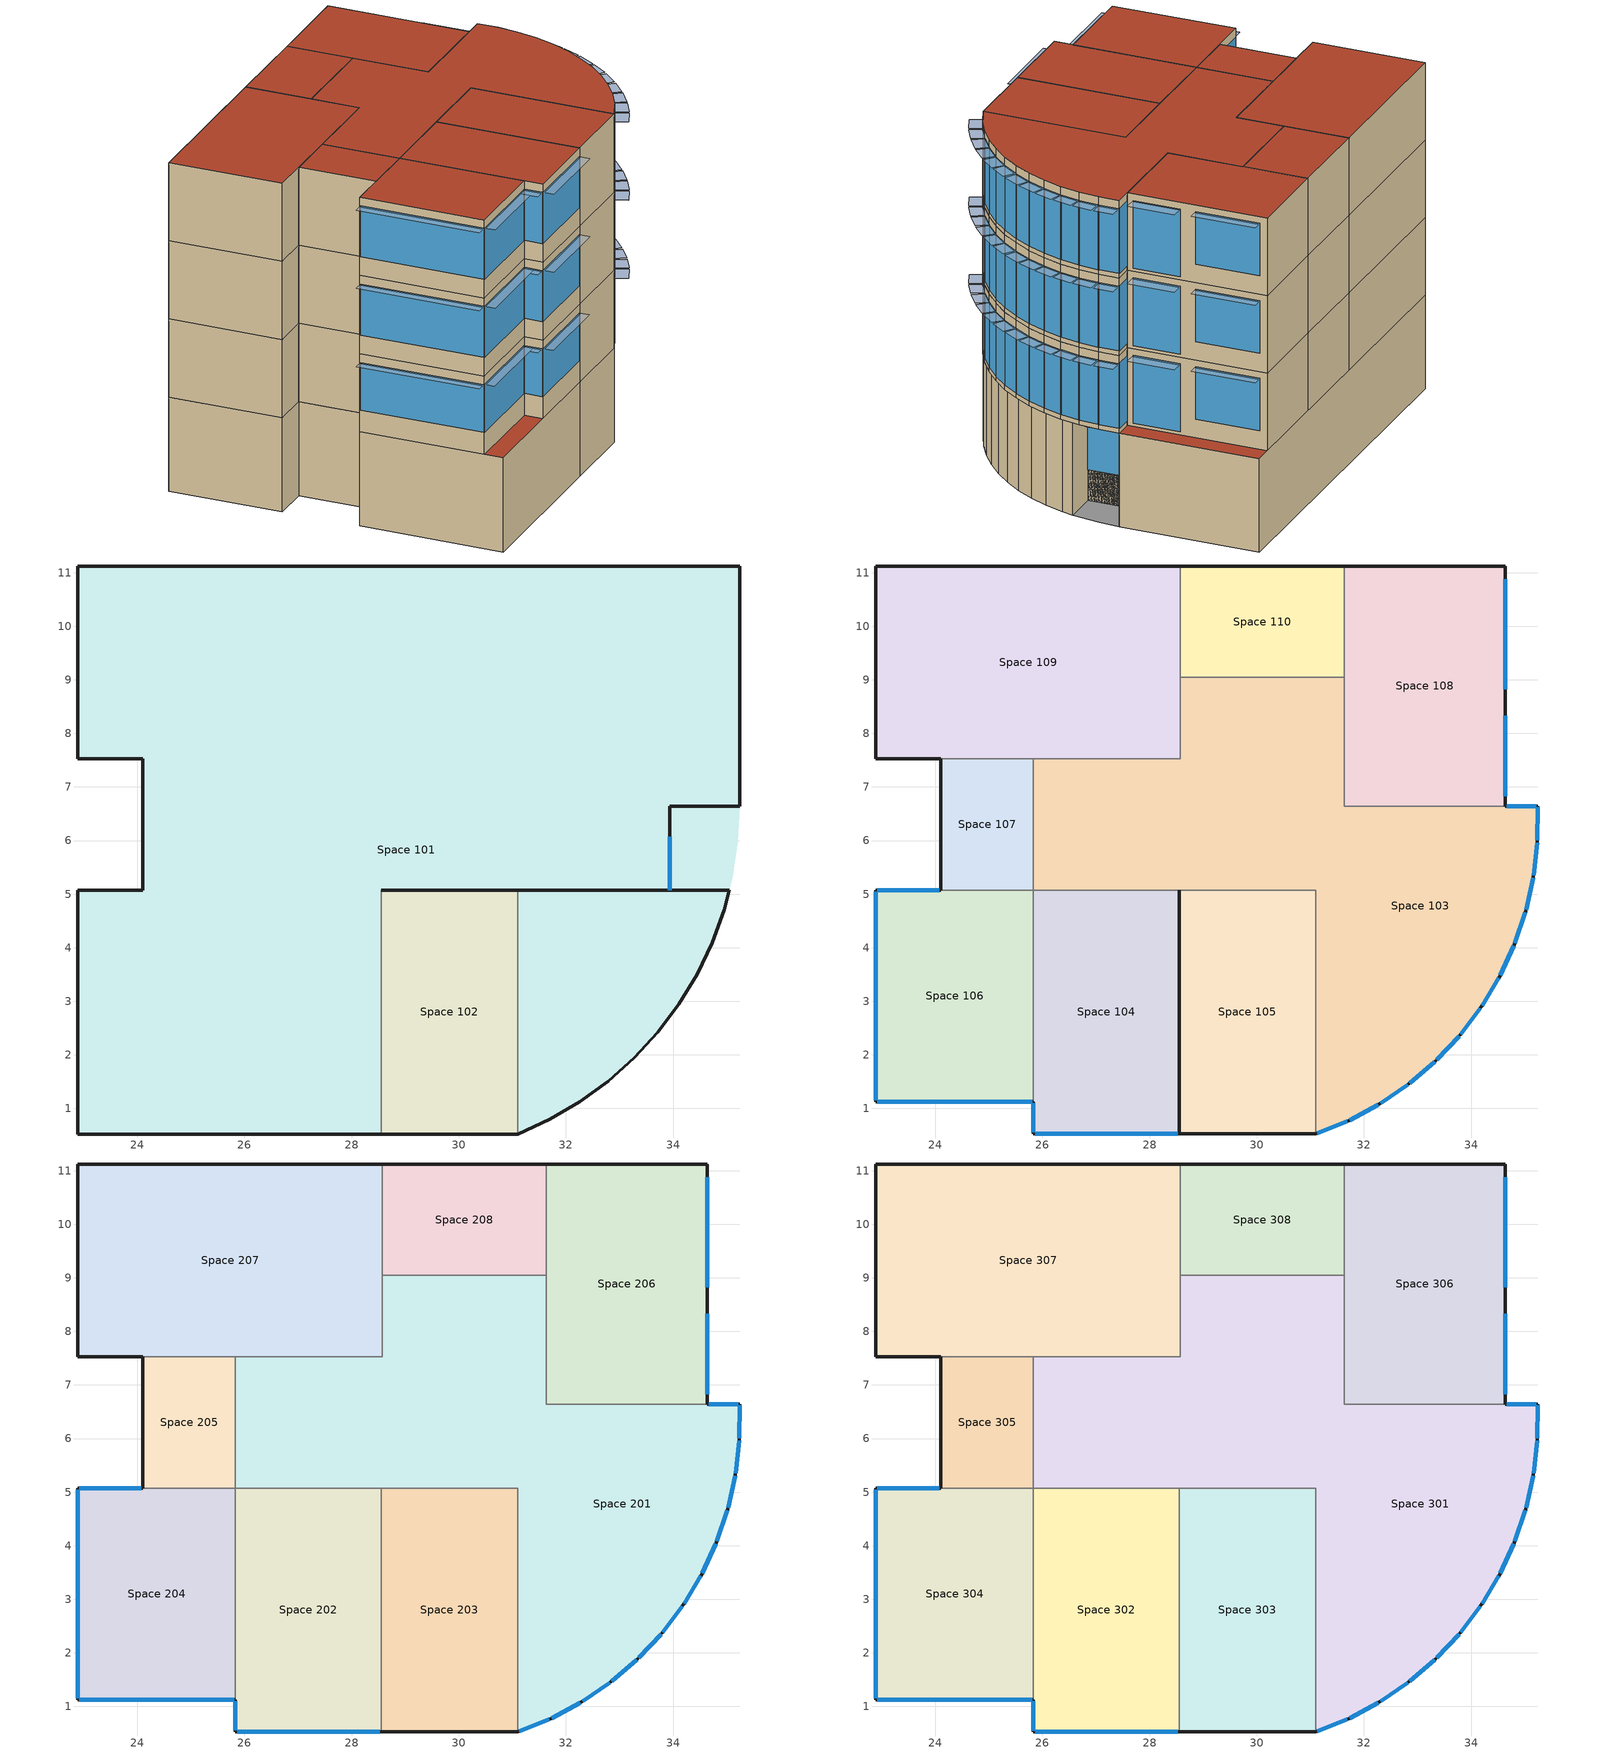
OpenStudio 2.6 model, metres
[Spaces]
Space 101
 floor ground: 35.24,11.12 35.24,6.64 33.94,6.64 33.94,5.07 28.55,5.07 28.55,0.52 22.89,0.52 22.89,5.07 24.1,5.07 24.1,7.52 22.89,7.52 22.89,11.12 z0.01; 35.24,6.64 35.21,5.99 35.11,5.35 35.04,5.07 33.94,5.07 33.94,6.64 z0.01; 35.04,5.07 34.95,4.71 34.73,4.1 34.45,3.51 34.11,2.95 33.72,2.43 33.28,1.95 32.79,1.51 32.26,1.13 31.7,0.8 31.1,0.52 31.1,5.07 z0.01
 wall outside: 28.55,5.07 31.1,5.07 33.94,5.07 33.94,6.64 35.24,6.64 35.24,11.12 22.89,11.12 22.89,7.52 24.1,7.52 24.1,5.07 22.89,5.07 22.89,0.52 28.55,0.52 / 31.1,0.52 31.7,0.8 32.26,1.13 32.79,1.51 33.28,1.95 33.72,2.43 34.11,2.95 34.45,3.51 34.73,4.1 34.95,4.71 35.04,5.07 33.94,5.07 33.94,6.64 z0.01:3.04
 wall to Space 102: 31.1,5.07 31.1,0.52 / 28.55,0.52 28.55,5.07 z0.01:3.04
 window: 33.94,5.07 33.94,6.07 / 33.94,5.07 33.94,6.07 z1.01:2.54
 roof outside: 35.04,5.07 35.11,5.35 35.21,5.99 35.24,6.64 33.94,6.64 33.94,5.07 z3.04; 31.1,0.52 31.7,0.8 32.26,1.13 32.79,1.51 33.28,1.95 33.72,2.43 34.11,2.95 34.45,3.51 34.73,4.1 34.95,4.71 35.04,5.07 31.1,5.07 z3.04; 28.55,0.52 28.55,5.07 33.94,5.07 33.94,6.64 35.24,6.64 35.24,11.12 22.89,11.12 22.89,7.52 24.1,7.52 24.1,5.07 22.89,5.07 22.89,0.52 z3.04
Space 102
 floor ground: 31.1,5.07 31.1,0.52 28.55,0.52 28.55,5.07 z0.01
 wall outside: 28.55,0.52 31.1,0.52 z0.01:3.04
Space 103
 floor ground: 31.63,9.04 31.63,6.64 35.24,6.64 35.24,5.98 35.16,5.33 35.02,4.68 34.81,4.06 34.53,3.46 34.19,2.89 33.79,2.37 33.34,1.89 32.84,1.46 32.29,1.09 31.71,0.77 31.1,0.52 31.1,5.07 25.83,5.07 25.83,7.52 28.57,7.52 28.57,9.04 z3.04
 wall outside: 31.1,0.52 31.71,0.77 32.29,1.09 32.84,1.46 33.34,1.89 33.79,2.37 34.19,2.89 34.53,3.46 34.81,4.06 35.02,4.68 35.16,5.33 35.24,5.98 35.24,6.64 34.64,6.64 z3.04:5.55
 wall to Space 105: 28.55,5.07 31.1,5.07 31.1,0.52 z3.04:5.55
 wall to Space 104: 25.83,5.07 28.55,5.07 z3.04:5.55
 wall to Space 107: 25.83,7.52 25.83,5.07 z3.04:5.55
 wall to Space 109: 28.57,9.04 28.57,7.52 25.83,7.52 z3.04:5.55
 wall to Space 110: 31.63,9.04 28.57,9.04 z3.04:5.55
 wall to Space 108: 34.64,6.64 31.63,6.64 31.63,9.04 z3.04:5.55
 window: 34.54,3.48 34.8,4.04 / 35.03,4.71 35.16,5.3 / 32.32,1.1 32.82,1.44 / 34.82,4.08 35.01,4.66 / 31.13,0.53 31.69,0.76 / 35.24,6.01 35.24,6.62 / 35.17,5.35 35.24,5.96 / 34.2,2.92 34.52,3.44 / 33.81,2.39 34.18,2.87 / 33.36,1.91 33.78,2.35 / 32.86,1.48 33.32,1.87 / 31.74,0.78 32.27,1.07 z3.19:5.28; 35.22,6.64 34.67,6.64 z3.19:5.3
Space 104
 floor ground: 28.55,5.07 28.55,0.52 25.83,0.52 25.83,5.07 z3.04
 wall outside: 25.83,1.12 25.83,0.52 28.55,0.52 28.55,5.07 z3.04:5.55
 wall to Space 106: 25.83,5.07 25.83,1.12 z3.04:5.55
 window: 25.83,1.1 25.83,0.55 / 25.86,0.52 28.52,0.52 z3.74:5.27
 roof outside: 28.55,0.52 28.55,5.07 25.83,5.07 25.83,0.52 z5.55
Space 105
 floor to Space 102: 31.1,5.07 31.1,0.52 28.55,0.52 28.55,5.07 z3.04
 wall outside: 28.55,5.07 28.55,0.52 31.1,0.52 z3.04:5.55
Space 106
 floor ground: 25.83,5.07 25.83,1.12 22.89,1.12 22.89,5.07 z3.04
 wall outside: 24.1,5.07 22.89,5.07 22.89,1.12 25.83,1.12 z3.04:5.55
 wall to Space 107: 25.83,5.07 24.1,5.07 z3.04:5.55
 window: 24.08,5.07 22.92,5.07 z3.74:5.31; 22.92,1.12 25.81,1.12 / 22.89,5.05 22.89,1.15 z3.74:5.27
Space 107
 floor ground: 25.83,7.52 25.83,5.07 24.1,5.07 24.1,7.52 z3.04
 wall outside: 24.1,7.52 24.1,5.07 z3.04:5.55
 wall to Space 109: 25.83,7.52 24.1,7.52 z3.04:5.55
Space 108
 floor ground: 34.64,11.12 34.64,6.64 31.63,6.64 31.63,11.12 z3.04
 wall outside: 34.64,6.64 34.64,11.12 31.63,11.12 / 34.64,6.64 34.64,11.12 z3.04:5.55
 wall to Space 110: 31.63,11.12 31.63,9.04 z3.04:5.55
 window: 34.64,8.82 34.64,10.87 / 34.64,8.82 34.64,10.87 z3.64:5.33; 34.64,6.83 34.64,8.33 / 34.64,6.83 34.64,8.33 z3.14:5.33
Space 109
 floor ground: 28.57,11.12 28.57,7.52 22.89,7.52 22.89,11.12 z3.04
 wall outside: 28.57,11.12 22.89,11.12 22.89,7.52 24.1,7.52 z3.04:5.55
 wall to Space 110: 28.57,9.04 28.57,11.12 z3.04:5.55
Space 110
 floor ground: 31.63,11.12 31.63,9.04 28.57,9.04 28.57,11.12 z3.04
 wall outside: 31.63,11.12 28.57,11.12 z3.04:5.55
Space 201
 floor to Space 103: 31.63,9.04 31.63,6.64 35.24,6.64 35.24,5.98 35.16,5.33 35.02,4.68 34.81,4.06 34.53,3.46 34.19,2.89 33.79,2.37 33.34,1.89 32.84,1.46 32.29,1.09 31.71,0.77 31.1,0.52 31.1,5.07 25.83,5.07 25.83,7.52 28.57,7.52 28.57,9.04 z5.55
 wall outside: 31.1,0.52 31.71,0.77 32.29,1.09 32.84,1.46 33.34,1.89 33.79,2.37 34.19,2.89 34.53,3.46 34.81,4.06 35.02,4.68 35.16,5.33 35.24,5.98 35.24,6.64 34.64,6.64 z5.55:8.06
 wall to Space 203: 28.55,5.07 31.1,5.07 31.1,0.52 z5.55:8.06
 wall to Space 202: 25.83,5.07 28.55,5.07 z5.55:8.06
 wall to Space 205: 25.83,7.52 25.83,5.07 z5.55:8.06
 wall to Space 207: 28.57,9.04 28.57,7.52 25.83,7.52 z5.55:8.06
 wall to Space 208: 31.63,9.04 28.57,9.04 z5.55:8.06
 wall to Space 206: 34.64,6.64 31.63,6.64 31.63,9.04 z5.55:8.06
 window: 35.24,6.01 35.24,6.62 / 34.82,4.08 35.01,4.66 / 32.86,1.48 33.32,1.87 / 34.54,3.48 34.8,4.04 / 35.17,5.35 35.24,5.96 / 31.13,0.53 31.69,0.76 / 35.03,4.71 35.16,5.3 / 34.2,2.92 34.52,3.44 / 33.81,2.39 34.18,2.87 / 33.36,1.91 33.78,2.35 / 32.32,1.1 32.82,1.44 / 31.74,0.78 32.27,1.07 z5.7:7.79; 35.22,6.64 34.67,6.64 z5.7:7.81
Space 202
 floor ground: 28.55,5.07 28.55,0.52 25.83,0.52 25.83,5.07 z5.55
 wall outside: 25.83,1.12 25.83,0.52 28.55,0.52 z5.55:8.06
 wall to Space 204: 25.83,5.07 25.83,1.12 z5.55:8.06
 wall to Space 203: 28.55,0.52 28.55,5.07 z5.55:8.06
 window: 25.83,1.1 25.83,0.55 / 25.86,0.52 28.52,0.52 z6.15:7.79
 roof outside: 28.55,0.52 28.55,5.07 25.83,5.07 25.83,0.52 z8.06
Space 203
 floor to Space 105: 31.1,5.07 31.1,0.52 28.55,0.52 28.55,5.07 z5.55
 wall outside: 28.55,0.52 31.1,0.52 z5.55:8.06
Space 204
 floor to Space 106: 25.83,5.07 25.83,1.12 22.89,1.12 22.89,5.07 z5.55
 wall outside: 24.1,5.07 22.89,5.07 22.89,1.12 25.83,1.12 z5.55:8.06
 wall to Space 205: 25.83,5.07 24.1,5.07 z5.55:8.06
 window: 24.08,5.07 22.92,5.07 / 22.92,1.12 25.81,1.12 / 22.89,5.05 22.89,1.15 z6.15:7.79
Space 205
 floor to Space 107: 25.83,7.52 25.83,5.07 24.1,5.07 24.1,7.52 z5.55
 wall outside: 24.1,7.52 24.1,5.07 z5.55:8.06
 wall to Space 207: 25.83,7.52 24.1,7.52 z5.55:8.06
Space 206
 floor to Space 108: 34.64,11.12 34.64,6.64 31.63,6.64 31.63,11.12 z5.55
 wall outside: 34.64,6.64 34.64,11.12 31.63,11.12 z5.55:8.06
 wall to Space 208: 31.63,11.12 31.63,9.04 z5.55:8.06
 window: 34.64,8.82 34.64,10.87 z6.15:7.84; 34.64,6.83 34.64,8.33 z5.65:7.84
Space 207
 floor to Space 109: 28.57,11.12 28.57,7.52 22.89,7.52 22.89,11.12 z5.55
 wall outside: 28.57,11.12 22.89,11.12 22.89,7.52 24.1,7.52 z5.55:8.06
 wall to Space 208: 28.57,9.04 28.57,11.12 z5.55:8.06
Space 208
 floor to Space 110: 31.63,11.12 31.63,9.04 28.57,9.04 28.57,11.12 z5.55
 wall outside: 31.63,11.12 28.57,11.12 z5.55:8.06
Space 301
 floor to Space 201: 31.63,9.04 31.63,6.64 35.24,6.64 35.24,5.98 35.16,5.33 35.02,4.68 34.81,4.06 34.53,3.46 34.19,2.89 33.79,2.37 33.34,1.89 32.84,1.46 32.29,1.09 31.71,0.77 31.1,0.52 31.1,5.07 25.83,5.07 25.83,7.52 28.57,7.52 28.57,9.04 z8.06
 wall outside: 31.1,0.52 31.71,0.77 32.29,1.09 32.84,1.46 33.34,1.89 33.79,2.37 34.19,2.89 34.53,3.46 34.81,4.06 35.02,4.68 35.16,5.33 35.24,5.98 35.24,6.64 34.64,6.64 z8.06:10.57
 wall to Space 303: 28.55,5.07 31.1,5.07 31.1,0.52 z8.06:10.57
 wall to Space 302: 25.83,5.07 28.55,5.07 z8.06:10.57
 wall to Space 305: 25.83,7.52 25.83,5.07 z8.06:10.57
 wall to Space 307: 28.57,9.04 28.57,7.52 25.83,7.52 z8.06:10.57
 wall to Space 308: 31.63,9.04 28.57,9.04 z8.06:10.57
 wall to Space 306: 34.64,6.64 31.63,6.64 31.63,9.04 z8.06:10.57
 window: 34.54,3.48 34.8,4.04 / 31.13,0.53 31.69,0.76 / 33.81,2.39 34.18,2.87 / 35.24,6.01 35.24,6.62 / 32.86,1.48 33.32,1.87 / 35.03,4.71 35.16,5.3 / 35.17,5.35 35.24,5.96 / 34.82,4.08 35.01,4.66 / 34.2,2.92 34.52,3.44 / 33.36,1.91 33.78,2.35 / 32.32,1.1 32.82,1.44 / 31.74,0.78 32.27,1.07 z8.21:10.3; 35.22,6.64 34.67,6.64 z8.21:10.32
 roof outside: 31.1,0.52 31.71,0.77 32.29,1.09 32.84,1.46 33.34,1.89 33.79,2.37 34.19,2.89 34.53,3.46 34.81,4.06 35.02,4.68 35.16,5.33 35.24,5.98 35.24,6.64 31.63,6.64 31.63,9.04 28.57,9.04 28.57,7.52 25.83,7.52 25.83,5.07 31.1,5.07 z10.57
Space 302
 floor ground: 28.55,5.07 28.55,0.52 25.83,0.52 25.83,5.07 z8.06
 wall outside: 25.83,1.12 25.83,0.52 28.55,0.52 z8.06:10.57
 wall to Space 304: 25.83,5.07 25.83,1.12 z8.06:10.57
 wall to Space 303: 28.55,0.52 28.55,5.07 z8.06:10.57
 window: 25.83,1.1 25.83,0.55 / 25.86,0.52 28.52,0.52 z8.66:10.3
 roof outside: 28.55,0.52 28.55,5.07 25.83,5.07 25.83,0.52 z10.57
Space 303
 floor to Space 203: 31.1,5.07 31.1,0.52 28.55,0.52 28.55,5.07 z8.06
 wall outside: 28.55,0.52 31.1,0.52 z8.06:10.57
 roof outside: 31.1,0.52 31.1,5.07 28.55,5.07 28.55,0.52 z10.57
Space 304
 floor to Space 204: 25.83,5.07 25.83,1.12 22.89,1.12 22.89,5.07 z8.06
 wall outside: 24.1,5.07 22.89,5.07 22.89,1.12 25.83,1.12 z8.06:10.57
 wall to Space 305: 25.83,5.07 24.1,5.07 z8.06:10.57
 window: 22.92,1.12 25.81,1.12 / 22.89,5.05 22.89,1.15 / 24.08,5.07 22.92,5.07 z8.66:10.3
 roof outside: 25.83,1.12 25.83,5.07 22.89,5.07 22.89,1.12 z10.57
Space 305
 floor to Space 205: 25.83,7.52 25.83,5.07 24.1,5.07 24.1,7.52 z8.06
 wall outside: 24.1,7.52 24.1,5.07 z8.06:10.57
 wall to Space 307: 25.83,7.52 24.1,7.52 z8.06:10.57
 roof outside: 25.83,5.07 25.83,7.52 24.1,7.52 24.1,5.07 z10.57
Space 306
 floor to Space 206: 34.64,11.12 34.64,6.64 31.63,6.64 31.63,11.12 z8.06
 wall outside: 34.64,6.64 34.64,11.12 31.63,11.12 z8.06:10.57
 wall to Space 308: 31.63,11.12 31.63,9.04 z8.06:10.57
 window: 34.64,8.82 34.64,10.87 z8.66:10.35; 34.64,6.83 34.64,8.33 z8.16:10.35
 roof outside: 34.64,6.64 34.64,11.12 31.63,11.12 31.63,6.64 z10.57
Space 307
 floor to Space 207: 28.57,11.12 28.57,7.52 22.89,7.52 22.89,11.12 z8.06
 wall outside: 28.57,11.12 22.89,11.12 22.89,7.52 24.1,7.52 z8.06:10.57
 wall to Space 308: 28.57,9.04 28.57,11.12 z8.06:10.57
 roof outside: 28.57,7.52 28.57,11.12 22.89,11.12 22.89,7.52 z10.57
Space 308
 floor to Space 208: 31.63,11.12 31.63,9.04 28.57,9.04 28.57,11.12 z8.06
 wall outside: 31.63,11.12 28.57,11.12 z8.06:10.57
 roof outside: 31.63,9.04 31.63,11.12 28.57,11.12 28.57,9.04 z10.57
shading: 33.13,1.16 33.59,1.55 33.32,1.87 32.86,1.48 z7.79; 34.92,3.31 35.18,3.86 34.8,4.04 34.54,3.48 z10.3; 25.81,0.8 25.81,1.12 22.92,1.12 22.92,0.8 z7.79; 32.55,0.75 33.06,1.1 32.82,1.44 32.32,1.1 z10.3; 34.92,3.31 35.18,3.86 34.8,4.04 34.54,3.48 z5.28; 35.21,3.95 35.41,4.53 35.01,4.66 34.82,4.08 z7.79; 35.08,6.83 35.08,8.33 34.64,8.33 34.64,6.83 z7.84; 35.58,5.31 35.65,5.91 35.24,5.96 35.17,5.35 z7.79; 35.21,3.95 35.41,4.53 35.01,4.66 34.82,4.08 z5.28; 35.66,6.01 35.66,6.62 35.24,6.62 35.24,6.01 z7.79; 35.44,4.62 35.57,5.21 35.16,5.3 35.03,4.71 z5.28; 34.98,8.82 34.98,10.87 34.64,10.87 34.64,8.82 z5.33; 32.55,0.75 33.06,1.1 32.82,1.44 32.32,1.1 z5.28; 31.28,0.15 31.85,0.38 31.69,0.76 31.13,0.53 z5.28; 33.66,1.62 34.08,2.06 33.78,2.35 33.36,1.91 z10.3; 35.44,4.62 35.57,5.21 35.16,5.3 35.03,4.71 z10.3; 35.66,6.01 35.66,6.62 35.24,6.62 35.24,6.01 z5.28; 34.14,2.14 34.51,2.62 34.18,2.87 33.81,2.39 z10.3; 31.28,0.15 31.85,0.38 31.69,0.76 31.13,0.53 z10.3; 34.14,2.14 34.51,2.62 34.18,2.87 33.81,2.39 z7.79; 35.66,6.01 35.66,6.62 35.24,6.62 35.24,6.01 z10.3; 31.93,0.42 32.47,0.7 32.27,1.07 31.74,0.78 z5.28; 35.58,5.31 35.65,5.91 35.24,5.96 35.17,5.35 z5.28; 22.89,1.15 22.89,5.05 22.56,5.05 22.56,1.15 z10.3; 34.92,3.31 35.18,3.86 34.8,4.04 34.54,3.48 z7.79; 34.56,2.7 34.88,3.22 34.52,3.44 34.2,2.92 z5.28; 34.14,2.14 34.51,2.62 34.18,2.87 33.81,2.39 z5.28; 33.66,1.62 34.08,2.06 33.78,2.35 33.36,1.91 z5.28; 33.13,1.16 33.59,1.55 33.32,1.87 32.86,1.48 z5.28; 25.81,0.82 25.81,1.12 22.92,1.12 22.92,0.82 z5.27; 33.13,1.16 33.59,1.55 33.32,1.87 32.86,1.48 z10.3; 31.28,0.15 31.85,0.38 31.69,0.76 31.13,0.53 z7.79; 31.93,0.42 32.47,0.7 32.27,1.07 31.74,0.78 z7.79; 35.44,4.62 35.57,5.21 35.16,5.3 35.03,4.71 z7.79; 34.56,2.7 34.88,3.22 34.52,3.44 34.2,2.92 z7.79; 33.66,1.62 34.08,2.06 33.78,2.35 33.36,1.91 z7.79; 32.55,0.75 33.06,1.1 32.82,1.44 32.32,1.1 z7.79; 35.58,5.31 35.65,5.91 35.24,5.96 35.17,5.35 z10.3; 34.25,5.07 34.25,6.07 33.94,6.07 33.94,5.07 z2.54; 35.21,3.95 35.41,4.53 35.01,4.66 34.82,4.08 z10.3; 34.56,2.7 34.88,3.22 34.52,3.44 34.2,2.92 z10.3; 31.93,0.42 32.47,0.7 32.27,1.07 31.74,0.78 z10.3; 25.83,0.55 25.83,1.1 25.5,1.1 25.5,0.55 z10.3; 22.89,1.15 22.89,5.05 22.59,5.05 22.59,1.15 z5.27; 34.98,8.82 34.98,10.87 34.64,10.87 34.64,8.82 z7.84; 22.89,1.15 22.89,5.05 22.56,5.05 22.56,1.15 z7.79; 25.81,0.8 25.81,1.12 22.92,1.12 22.92,0.8 z10.3; 34.98,8.82 34.98,10.87 34.64,10.87 34.64,8.82 z10.35; 35.08,6.83 35.08,8.33 34.64,8.33 34.64,6.83 z10.35; 35.08,6.83 35.08,8.33 34.64,8.33 34.64,6.83 z5.33; 28.52,0.2 28.52,0.52 25.86,0.52 25.86,0.2 z10.3; 25.83,0.55 25.83,1.1 25.5,1.1 25.5,0.55 z7.79; 28.52,0.2 28.52,0.52 25.86,0.52 25.86,0.2 z7.79; 25.83,0.55 25.83,1.1 25.53,1.1 25.53,0.55 z5.27; 28.52,0.22 28.52,0.52 25.86,0.52 25.86,0.22 z5.27
[Building]
Building 1: Space Type=189.1-2009 - Office - OpenOffice - CZ4-8; Default Construction Set=189.1-2009 - CZ5 - Office
[Site]
ACAPULCO: Latitude {deg}=16.77; Longitude {deg}=-99.75; Time Zone {hr}=-6; Elevation {m}=5
[ClimateZones]
Climate Zone Institution Name 1=ASHRAE; Climate Zone Document Name 1=ANSI/ASHRAE Standard 169; Climate Zone Document Year 1=2006; Climate Zone Institution Name 2=CEC; Climate Zone Document Name 2=California Climate Zone Descriptions; Climate Zone Document Year 2=1995
[SizingPeriod:DesignDay] Barometric Pressure {Pa}=101265; Sky Clearness=0; Rain Indicator=0; Snow Indicator=0; Day of Month=21; Daylight Saving Time Indicator=0; Dry-Bulb Temperature Range Modifier Type=DefaultMultipliers
Name | Maximum Dry-Bulb Temperature {C} | Daily Dry-Bulb Temperature Range {deltaC} | Humidity Indicating Conditions at Maximum Dry-Bulb | Wind Speed {m/s} | Wind Direction {deg} | Month | Day Type | Humidity Indicating Type | Solar Model Indicator | ASHRAE Taub | ASHRAE Taud
ACAPULCO Ann Htg 99.6% Condns DB | 19.8 | 0 | 19.8 | 1.3 | 0 | 1 | WinterDesignDay | Wetbulb | ASHRAEClearSky
ACAPULCO Ann Hum_n 99.6% Condns DP=>MCDB | 23.2 | 0 | 14.1 | 1.3 | 0 | 1 | WinterDesignDay | Dewpoint | ASHRAEClearSky
ACAPULCO Ann Htg Wind 99.6% Condns WS=>MCDB | 29 | 0 | 29 | 8.3 | 0 | 1 | WinterDesignDay | Wetbulb | ASHRAEClearSky
ACAPULCO Ann Clg .4% Condns DB=>MWB | 33.7 | 7 | 26.8 | 4.4 | 240 | 8 | SummerDesignDay | Wetbulb | ASHRAETau | 0.458 | 2.227
ACAPULCO Ann Clg .4% Condns WB=>MDB | 32.4 | 7 | 28 | 4.4 | 240 | 8 | SummerDesignDay | Wetbulb | ASHRAETau | 0.458 | 2.227
ACAPULCO Ann Clg .4% Condns DP=>MDB | 31.3 | 7 | 26.9 | 4.4 | 240 | 8 | SummerDesignDay | Dewpoint | ASHRAETau | 0.458 | 2.227
ACAPULCO Ann Clg .4% Condns Enth=>MDB | 32.6 | 7 | 89500 | 4.4 | 240 | 8 | SummerDesignDay | Enthalpy | ASHRAETau | 0.458 | 2.227
[DefaultConstructionSet] Interior Partition Construction=Interior Partition
Name | Default Exterior Surface Constructions | Default Interior Surface Constructions | Default Ground Contact Surface Constructions | Default Exterior SubSurface Constructions | Default Interior SubSurface Constructions
189.1-2009 - CZ5 - Office | Default Surface Constructions 13 | Default Surface Constructions 14 | Default Surface Constructions 15 | Default Sub Surface Constructions 9 | Default Sub Surface Constructions 10
My_Cust_Off_CS_01 | Default Surface Constructions 1 | Default Surface Constructions 2 | Default Surface Constructions 3 | Default Sub Surface Constructions 1 | Default Sub Surface Constructions 2
[DefaultSurfaceConstructions]
Name | Floor Construction | Wall Construction | Roof Ceiling Construction
Default Surface Constructions 1 | ExtSlabCarpet 4in ClimateZone 1-8 | My_Cust_Ext_Wall_01 | ASHRAE 189.1-2009 ExtRoof IEAD ClimateZone 1
Default Surface Constructions 2; Default Surface Constructions 14 | Interior Floor | Interior Wall | Interior Ceiling
Default Surface Constructions 3; Default Surface Constructions 15 | ExtSlabCarpet 4in ClimateZone 1-8 | ExtSlabCarpet 4in ClimateZone 1-8 | ExtSlabCarpet 4in ClimateZone 1-8
Default Surface Constructions 13 | ExtSlabCarpet 4in ClimateZone 1-8 | ASHRAE 189.1-2009 ExtWall Mass ClimateZone 5 | ASHRAE 189.1-2009 ExtRoof IEAD ClimateZone 2-5
[Construction]
ExtSlabCarpet 4in ClimateZone 1-8: MAT-CC05 4 HW CONCRETE, CP02 CARPET PAD
ASHRAE 189.1-2009 ExtRoof IEAD ClimateZone 1: Roof Membrane, Roof Insulation [18], Metal Decking
Interior Floor: F16 Acoustic tile, F05 Ceiling air space resistance, M11 100mm lightweight concrete
Interior Wall: G01a 19mm gypsum board, F04 Wall air space resistance, G01a 19mm gypsum board
Interior Ceiling: M11 100mm lightweight concrete, F05 Ceiling air space resistance, F16 Acoustic tile
ASHRAE 189.1-2009 ExtWindow ClimateZone 1: Theoretical Glass [167]
Exterior Door: F08 Metal surface, I01 25mm insulation board
Interior Window: Clear 3mm
Interior Door; Interior Partition: G05 25mm wood
ASHRAE 189.1-2009 ExtRoof IEAD ClimateZone 2-5: Roof Membrane, Roof Insulation [21], Metal Decking
ASHRAE 189.1-2009 ExtWindow ClimateZone 4-5: Theoretical Glass [207]
ASHRAE 189.1-2009 ExtWall Mass ClimateZone 5: 1IN Stucco, 8IN Concrete HW, Wall Insulation [40], 1/2IN Gypsum
My_Cust_Ext_Wall_01: 1IN Stucco, Concrete Block - 10 in. - 105 lb/ft3 - Partly Grouted - Cells Insulated, Wall Insulation [40] 1, Brick - Fired Clay - 4 in. - 100 lb/ft3, 1/2IN Gypsum 1
[Material]
Name | Roughness | Thickness {m} | Conductivity {W/m-K} | Density {kg/m3} | Specific Heat {J/kg-K} | Thermal Absorptance | Solar Absorptance | Visible Absorptance
MAT-CC05 4 HW CONCRETE | Rough | 0.1016 | 1.311 | 2240 | 836.8 | 0.9 | 0.85 | 0.85
1IN Stucco | Smooth | 0.0253 | 0.6918 | 1858 | 837 | 0.9 | 0.92 | 0.92
8IN Concrete HW | MediumRough | 0.2033 | 1.7296 | 2243 | 837 | 0.9 | 0.65 | 0.65
1/2IN Gypsum; 1/2IN Gypsum 1 | Smooth | 0.0127 | 0.16 | 784.9 | 830 | 0.9 | 0.4 | 0.4
Roof Membrane | VeryRough | 0.0095 | 0.16 | 1121.29 | 1460 | 0.9 | 0.7 | 0.7
Roof Insulation [18] | MediumRough | 0.1693 | 0.049 | 265 | 836.8 | 0.9 | 0.7 | 0.7
Metal Decking | MediumSmooth | 0.0015 | 45.006 | 7680 | 418.4 | 0.9 | 0.6 | 0.6
F16 Acoustic tile | MediumSmooth | 0.0191 | 0.06 | 368 | 590 | 0.9 | 0.3 | 0.3
M11 100mm lightweight concrete | MediumRough | 0.1016 | 0.53 | 1280 | 840 | 0.9 | 0.5 | 0.5
G01a 19mm gypsum board | MediumSmooth | 0.019 | 0.16 | 800 | 1090 | 0.9 | 0.4 | 0.4
F08 Metal surface | Smooth | 0.0008 | 45.28 | 7824 | 500 | 0.9 | 0.7 | 0.7
I01 25mm insulation board | MediumRough | 0.0254 | 0.03 | 43 | 1210 | 0.9 | 0.6 | 0.6
G05 25mm wood | MediumSmooth | 0.0254 | 0.15 | 608 | 1630 | 0.9 | 0.5 | 0.5
Roof Insulation [21] | MediumRough | 0.2105 | 0.049 | 265 | 836.8 | 0.9 | 0.7 | 0.7
Wall Insulation [40]; Wall Insulation [40] 1 | MediumRough | 0.0794 | 0.0432 | 91 | 837 | 0.9 | 0.5 | 0.5
Concrete Block - 10 in. - 105 lb/ft3 - Partly Grouted - Cells Insulated | MediumRough | 0.254 | 0.562489 | 1681.94 | 626.824
Brick - Fired Clay - 4 in. - 100 lb/ft3 | MediumRough | 0.1016 | 0.675 | 1601.85 | 790
[Material:NoMass]
CP02 CARPET PAD: Roughness=Smooth; Thermal Resistance {m2-K/W}=0.1; Thermal Absorptance=0.9; Solar Absorptance=0.8; Visible Absorptance=0.8
[Material:AirGap]
Name | Thermal Resistance {m2-K/W}
F05 Ceiling air space resistance | 0.18
F04 Wall air space resistance | 0.15
[DefaultSubSurfaceConstructions]
Name | Fixed Window Construction | Operable Window Construction | Door Construction | Tubular Daylight Dome Construction | Tubular Daylight Diffuser Construction
Default Sub Surface Constructions 1 | ASHRAE 189.1-2009 ExtWindow ClimateZone 1 | ASHRAE 189.1-2009 ExtWindow ClimateZone 1 | Exterior Door | Interior Window | Interior Window
Default Sub Surface Constructions 2; Default Sub Surface Constructions 10 | Interior Window | Interior Window | Interior Door
Default Sub Surface Constructions 9 | ASHRAE 189.1-2009 ExtWindow ClimateZone 4-5 | ASHRAE 189.1-2009 ExtWindow ClimateZone 4-5 | Exterior Door | Interior Window | Interior Window
[WindowMaterial:Glazing] Optical Data Type=SpectralAverage; Thickness {m}=0.003; Back Side Solar Reflectance at Normal Incidence=0; Back Side Visible Reflectance at Normal Incidence=0; Infrared Transmittance at Normal Incidence=0; Dirt Correction Factor for Solar and Visible Transmittance=1; Solar Diffusing=No
Name | Solar Transmittance at Normal Incidence | Front Side Solar Reflectance at Normal Incidence | Visible Transmittance at Normal Incidence | Front Side Visible Reflectance at Normal Incidence | Front Side Infrared Hemispherical Emissivity | Back Side Infrared Hemispherical Emissivity | Conductivity {W/m-K}
Theoretical Glass [167] | 0.2374 | 0.7126 | 0.2512 | 0.6988 | 0.985 | 0.985 | 2.1073
Clear 3mm | 0.837 | 0.075 | 0.898 | 0.081 | 0.84 | 0.84 | 0.9
Theoretical Glass [207] | 0.3311 | 0.6189 | 0.44 | 0.51 | 0.9 | 0.9 | 0.0133
[WindowMaterial:Blind]
Window Material Blind 1: Slat Width {m}=0.025; Slat Separation {m}=0.01875; Front Side Slat Beam Solar Reflectance=0.5; Back Side Slat Beam Solar Reflectance=0.5; Front Side Slat Diffuse Solar Reflectance=0.5; Back Side Slat Diffuse Solar Reflectance=0.5; Slat Beam Visible Transmittance=0
[SpaceType] Standards Building Type=Office
Name | Default Schedule Set | Design Specification Outdoor Air Object | Standards Space Type
189.1-2009 - Office - BreakRoom - CZ1-3 | 189.1-2009 - Office - BreakRoom - CZ1-3 Schedule Set | 189.1-2009 - Office - BreakRoom - CZ1-3 Ventilation | BreakRoom
189.1-2009 - Office - ClosedOffice - CZ1-3 | My_Cust_Closed_Off_Sche_Set_01 | 189.1-2009 - Office - ClosedOffice - CZ1-3 Ventilation | ClosedOffice
189.1-2009 - Office - Corridor - CZ1-3 | 189.1-2009 - Office - Corridor - CZ1-3 Schedule Set | 189.1-2009 - Office - Corridor - CZ1-3 Ventilation | Corridor
189.1-2009 - Office - Restroom - CZ1-3 | 189.1-2009 - Office - Restroom - CZ1-3 Schedule Set | 189.1-2009 - Office - Restroom - CZ1-3 Ventilation | Restroom
189.1-2009 - Office - Stair - CZ1-3 | 189.1-2009 - Office - Stair - CZ1-3 Schedule Set | 189.1-2009 - Office - Stair - CZ1-3 Ventilation | Stair
189.1-2009 - Office - OpenOffice - CZ4-8 | 189.1-2009 - Office - OpenOffice - CZ4-8 Schedule Set | 189.1-2009 - Office - OpenOffice - CZ4-8 Ventilation | OpenOffice
[DefaultScheduleSet] Infiltration Schedule=Office Infil Quarter On
Name | Number of People Schedule | People Activity Level Schedule | Lighting Schedule | Electric Equipment Schedule
189.1-2009 - Office - BreakRoom - CZ1-3 Schedule Set; 189.1-2009 - Office - Restroom - CZ1-3 Schedule Set | Office Misc Occ | Office Activity | Office Bldg Light | Office Bldg Equip
189.1-2009 - Office - Corridor - CZ1-3 Schedule Set; 189.1-2009 - Office - OpenOffice - CZ4-8 Schedule Set | Office Work Occ | Office Activity | Office Bldg Light | Office Bldg Equip
189.1-2009 - Office - Stair - CZ1-3 Schedule Set |  |  | Office Bldg Light
My_Cust_Closed_Off_Sche_Set_01 | My_Cust_Off_Work_OCC_01 | Office Activity | My_Cust_Blg_Light_01 | Office Bldg Equip
[Lights:Definition] Design Level Calculation Method=Watts/Area
Name | Watts per Space Floor Area {W/m2}
189.1-2009 - Office - BreakRoom - CZ1-3 Lights Definition | 11.625
189.1-2009 - Office - ClosedOffice - CZ1-3 Lights Definition; 189.1-2009 - Office - OpenOffice - CZ4-8 Lights Definition | 10.6563
189.1-2009 - Office - Corridor - CZ1-3 Lights Definition | 4.84376
189.1-2009 - Office - Restroom - CZ1-3 Lights Definition | 8.71877
189.1-2009 - Office - Stair - CZ1-3 Lights Definition | 5.81251
[Lights]
Name | Lights Definition | Space or SpaceType
189.1-2009 - Office - BreakRoom - CZ1-3 Lights | 189.1-2009 - Office - BreakRoom - CZ1-3 Lights Definition | 189.1-2009 - Office - BreakRoom - CZ1-3
189.1-2009 - Office - ClosedOffice - CZ1-3 Lights | 189.1-2009 - Office - ClosedOffice - CZ1-3 Lights Definition | 189.1-2009 - Office - ClosedOffice - CZ1-3
189.1-2009 - Office - Corridor - CZ1-3 Lights | 189.1-2009 - Office - Corridor - CZ1-3 Lights Definition | 189.1-2009 - Office - Corridor - CZ1-3
189.1-2009 - Office - Restroom - CZ1-3 Lights | 189.1-2009 - Office - Restroom - CZ1-3 Lights Definition | 189.1-2009 - Office - Restroom - CZ1-3
189.1-2009 - Office - Stair - CZ1-3 Lights | 189.1-2009 - Office - Stair - CZ1-3 Lights Definition | 189.1-2009 - Office - Stair - CZ1-3
189.1-2009 - Office - OpenOffice - CZ4-8 Lights | 189.1-2009 - Office - OpenOffice - CZ4-8 Lights Definition | 189.1-2009 - Office - OpenOffice - CZ4-8
[DesignSpecification:OutdoorAir] Outdoor Air Method=Sum
Name | Outdoor Air Flow per Person {m3/s-person} | Outdoor Air Flow per Floor Area {m3/s-m2}
189.1-2009 - Office - BreakRoom - CZ1-3 Ventilation | 0.00707921
189.1-2009 - Office - ClosedOffice - CZ1-3 Ventilation; 189.1-2009 - Office - OpenOffice - CZ4-8 Ventilation | 0.00943895
189.1-2009 - Office - Corridor - CZ1-3 Ventilation; 189.1-2009 - Office - Stair - CZ1-3 Ventilation |  | 0.000254
189.1-2009 - Office - Restroom - CZ1-3 Ventilation |  | 0.0048768
[People:Definition] Number of People Calculation Method=People/Area; Fraction Radiant=0.3
Name | People per Space Floor Area {person/m2}
189.1-2009 - Office - BreakRoom - CZ1-3 People Definition | 0.538196
189.1-2009 - Office - ClosedOffice - CZ1-3 People Definition | 0.0511286
189.1-2009 - Office - Corridor - CZ1-3 People Definition | 0.0107639
189.1-2009 - Office - Restroom - CZ1-3 People Definition | 0.107639
189.1-2009 - Office - OpenOffice - CZ4-8 People Definition | 0.0565105
[People]
Name | People Definition | Space or SpaceType
189.1-2009 - Office - BreakRoom - CZ1-3 People | 189.1-2009 - Office - BreakRoom - CZ1-3 People Definition | 189.1-2009 - Office - BreakRoom - CZ1-3
189.1-2009 - Office - ClosedOffice - CZ1-3 People | 189.1-2009 - Office - ClosedOffice - CZ1-3 People Definition | 189.1-2009 - Office - ClosedOffice - CZ1-3
189.1-2009 - Office - Corridor - CZ1-3 People | 189.1-2009 - Office - Corridor - CZ1-3 People Definition | 189.1-2009 - Office - Corridor - CZ1-3
189.1-2009 - Office - Restroom - CZ1-3 People | 189.1-2009 - Office - Restroom - CZ1-3 People Definition | 189.1-2009 - Office - Restroom - CZ1-3
189.1-2009 - Office - OpenOffice - CZ4-8 People | 189.1-2009 - Office - OpenOffice - CZ4-8 People Definition | 189.1-2009 - Office - OpenOffice - CZ4-8
[SpaceInfiltration:DesignFlowRate] Design Flow Rate Calculation Method=Flow/ExteriorArea
Name | Space or SpaceType | Flow per Exterior Surface Area {m3/s-m2}
189.1-2009 - Office - BreakRoom - CZ1-3 Infiltration | 189.1-2009 - Office - BreakRoom - CZ1-3 | 0.00030226
189.1-2009 - Office - ClosedOffice - CZ1-3 Infiltration | 189.1-2009 - Office - ClosedOffice - CZ1-3 | 0.00030226
189.1-2009 - Office - Corridor - CZ1-3 Infiltration | 189.1-2009 - Office - Corridor - CZ1-3 | 0.00030226
189.1-2009 - Office - Restroom - CZ1-3 Infiltration | 189.1-2009 - Office - Restroom - CZ1-3 | 0.00030226
189.1-2009 - Office - Stair - CZ1-3 Infiltration | 189.1-2009 - Office - Stair - CZ1-3 | 0.00030226
189.1-2009 - Office - OpenOffice - CZ4-8 Infiltration | 189.1-2009 - Office - OpenOffice - CZ4-8 | 0.000226568
[ElectricEquipment:Definition] Design Level Calculation Method=Watts/Area
Name | Watts per Space Floor Area {W/m2}
189.1-2009 - Office - BreakRoom - CZ1-3 Electric Equipment Definition | 48.007
189.1-2009 - Office - ClosedOffice - CZ1-3 Electric Equipment Definition | 6.8889
189.1-2009 - Office - Corridor - CZ1-3 Electric Equipment Definition | 1.72223
189.1-2009 - Office - Restroom - CZ1-3 Electric Equipment Definition | 0.753474
189.1-2009 - Office - OpenOffice - CZ4-8 Electric Equipment Definition | 7.64238
[ElectricEquipment]
Name | Electric Equipment Definition | Space or SpaceType
189.1-2009 - Office - BreakRoom - CZ1-3 Electric Equipment | 189.1-2009 - Office - BreakRoom - CZ1-3 Electric Equipment Definition | 189.1-2009 - Office - BreakRoom - CZ1-3
189.1-2009 - Office - ClosedOffice - CZ1-3 Electric Equipment | 189.1-2009 - Office - ClosedOffice - CZ1-3 Electric Equipment Definition | 189.1-2009 - Office - ClosedOffice - CZ1-3
189.1-2009 - Office - Corridor - CZ1-3 Electric Equipment | 189.1-2009 - Office - Corridor - CZ1-3 Electric Equipment Definition | 189.1-2009 - Office - Corridor - CZ1-3
189.1-2009 - Office - Restroom - CZ1-3 Electric Equipment | 189.1-2009 - Office - Restroom - CZ1-3 Electric Equipment Definition | 189.1-2009 - Office - Restroom - CZ1-3
189.1-2009 - Office - OpenOffice - CZ4-8 Electric Equipment | 189.1-2009 - Office - OpenOffice - CZ4-8 Electric Equipment Definition | 189.1-2009 - Office - OpenOffice - CZ4-8
[ThermostatSetpoint:DualSetpoint] Heating Setpoint Temperature Schedule=Medium Office HtgSetp; Cooling Setpoint Temperature Schedule=Medium Office ClgSetp
Thermal Zone 1 Thermostat 1; Thermal Zone 2 Thermostat; Thermal Zone 3 Thermostat; Thermal Zone 4 Thermostat; Thermal Zone 5 Thermostat 1
[ShadingControl]
Shading Control 1: Shading Type=InteriorBlind; Shading Device Material=Window Material Blind 1
[BuildingStory]
Name | Nominal Z Coordinate {m} | Nominal Floor to Floor Height {m}
Building Story 1; Building Story 5; Building Story 9 | 0 | 3.03
Building Story 2; Building Story 6; Building Story 10 | 0 | 2.51
Building Story 3; Building Story 7; Building Story 11 | 2.51 | 2.51
Building Story 4; Building Story 8; Building Story 12 | 5.02 | 2.51
[Space] Default Construction Set=My_Cust_Off_CS_01
Name | Space Type | Building Story | Thermal Zone
Space 101 | 189.1-2009 - Office - Stair - CZ1-3 | Building Story 9 | Thermal Zone 1
Space 102 | 189.1-2009 - Office - Stair - CZ1-3 | Building Story 1 | Thermal Zone 1
Space 103 | 189.1-2009 - Office - Corridor - CZ1-3 | Building Story 2 | Thermal Zone 2
Space 104; Space 106; Space 108; Space 109 | 189.1-2009 - Office - ClosedOffice - CZ1-3 | Building Story 2 | Thermal Zone 5
Space 105 | 189.1-2009 - Office - Stair - CZ1-3 | Building Story 2 | Thermal Zone 1
Space 107 | 189.1-2009 - Office - Restroom - CZ1-3 | Building Story 2 | Thermal Zone 3
Space 110 | 189.1-2009 - Office - BreakRoom - CZ1-3 | Building Story 2 | Thermal Zone 4
Space 201 | 189.1-2009 - Office - Corridor - CZ1-3 | Building Story 3 | Thermal Zone 2
Space 202; Space 204; Space 206; Space 207 | 189.1-2009 - Office - ClosedOffice - CZ1-3 | Building Story 3 | Thermal Zone 5
Space 203 | 189.1-2009 - Office - Stair - CZ1-3 | Building Story 3 | Thermal Zone 1
Space 205 | 189.1-2009 - Office - Restroom - CZ1-3 | Building Story 3 | Thermal Zone 3
Space 208 | 189.1-2009 - Office - BreakRoom - CZ1-3 | Building Story 3 | Thermal Zone 4
Space 301 | 189.1-2009 - Office - Corridor - CZ1-3 | Building Story 4 | Thermal Zone 2
Space 302; Space 304; Space 306; Space 307 | 189.1-2009 - Office - ClosedOffice - CZ1-3 | Building Story 4 | Thermal Zone 5
Space 303 | 189.1-2009 - Office - Stair - CZ1-3 | Building Story 4 | Thermal Zone 1
Space 305 | 189.1-2009 - Office - Restroom - CZ1-3 | Building Story 4 | Thermal Zone 3
Space 308 | 189.1-2009 - Office - BreakRoom - CZ1-3 | Building Story 4 | Thermal Zone 4
[ThermalZone] Use Ideal Air Loads=Yes
Name | Thermostat
Thermal Zone 1 | Thermal Zone 1 Thermostat 1
Thermal Zone 2 | Thermal Zone 2 Thermostat
Thermal Zone 3 | Thermal Zone 3 Thermostat
Thermal Zone 4 | Thermal Zone 4 Thermostat
Thermal Zone 5 | Thermal Zone 5 Thermostat 1
[Sizing:Zone] Zone Cooling Design Supply Air Temperature Input Method=SupplyAirTemperature; Zone Cooling Design Supply Air Temperature {C}=14; Zone Cooling Design Supply Air Temperature Difference {deltaC}=11.11; Zone Heating Design Supply Air Temperature Input Method=SupplyAirTemperature; Zone Heating Design Supply Air Temperature {C}=40; Zone Heating Design Supply Air Temperature Difference {deltaC}=11.11; Zone Cooling Design Supply Air Humidity Ratio {kg-H2O/kg-air}=0.0085; Zone Heating Design Supply Air Humidity Ratio {kg-H2O/kg-air}=0.008; Cooling Design Air Flow Method=DesignDay; Heating Design Air Flow Method=DesignDay; Account for Dedicated Outdoor Air System=No; Dedicated Outdoor Air System Control Strategy=NeutralSupplyAir; Dedicated Outdoor Air Low Setpoint Temperature for Design {C}=autosize; Dedicated Outdoor Air High Setpoint Temperature for Design {C}=autosize
Thermal Zone 1; Thermal Zone 2; Thermal Zone 3; Thermal Zone 4; Thermal Zone 5
[Schedule:Ruleset]
Name | Default Day Schedule | Summer Design Day Schedule | Winter Design Day Schedule
Office Bldg Light | Office Bldg Light Default Schedule | Office Bldg Light Summer Design Day | Office Bldg Light Winter Design Day
Office Misc Occ | Office Bldg Occ Default Schedule 1 | Office Bldg Occ Summer Design Day 1 | Office Bldg Occ Winter Design Day 1
Office Activity | Office Activity Default Schedule | Office Activity Summer Design Day | Office Activity Winter Design Day
Office Infil Quarter On | Office Infil Quarter On Default Schedule | Office Infil Quarter On Summer Design Day | Office Infil Quarter On Winter Design Day
Office Bldg Equip | Office Bldg Equip Default Schedule | Office Bldg Equip Summer Design Day | Office Bldg Equip Winter Design Day
Medium Office HtgSetp | Medium Office HtgSetp Default Schedule | Medium Office HtgSetp Summer Design Day | Medium Office HtgSetp Winter Design Day
Medium Office ClgSetp | Medium Office ClgSetp Default Schedule | Medium Office ClgSetp Summer Design Day | Medium Office ClgSetp Winter Design Day
Office Work Occ | Office Bldg Occ Default Schedule | Office Bldg Occ Summer Design Day | Office Bldg Occ Winter Design Day
My_Cust_Off_Work_OCC_01 | Office Bldg Occ Default Schedule 2 | Office Bldg Occ Summer Design Day 2 | Office Bldg Occ Winter Design Day 2
My_Cust_Blg_Light_01 | Office Bldg Light Default Schedule 1 | Office Bldg Light Summer Design Day 1 | Office Bldg Light Winter Design Day 1
[Schedule:Day]
Office Bldg Light Default Schedule: 5, 0, 0.05, 7, 0, 0.1, 8, 0, 0.3, 17, 0, 0.9, 18, 0, 0.7, 20, 0, 0.5, 22, 0, 0.3, 23, 0, 0.1, 24, 0, 0.05
Office Bldg Light Summer Design Day; Office Infil Quarter On Rule 1 Day Schedule; Office Bldg Equip Summer Design Day; Office Bldg Light Summer Design Day 1: 24, 0, 1
Office Bldg Light Winter Design Day; Office Bldg Occ Winter Design Day 1; Office Bldg Occ Rule 1 Day Schedule 1; Office Bldg Equip Winter Design Day; Office Bldg Occ Winter Design Day; Office Bldg Occ Rule 1 Day Schedule; Office Bldg Occ Winter Design Day 2; Office Bldg Light Winter Design Day 1: 24, 0, 0
Office Bldg Light Rule 1 Day Schedule; Office Bldg Occ Rule 1 Day Schedule 2; Office Bldg Light Rule 1 Day Schedule 1: 24, 0, 0.05
Office Bldg Light Rule 2 Day Schedule: 6, 0, 0.05, 8, 0, 0.1, 14, 0, 0.5, 17, 0, 0.15, 24, 0, 0.05
Office Bldg Occ Default Schedule 1: 6, 0, 0, 7, 0, 0.1, 8, 0, 0.2, 20, 0, 0.4, 22, 0, 0.1, 24, 0, 0.05
Office Bldg Occ Summer Design Day 1; Office Bldg Occ Summer Design Day; Office Bldg Occ Summer Design Day 2: 6, 0, 0, 22, 0, 1, 24, 0, 0.05
Office Bldg Occ Rule 2 Day Schedule 1: 6, 0, 0, 8, 0, 0.1, 14, 0, 0.25, 17, 0, 0.1, 24, 0, 0
Office Activity Default Schedule; Office Activity Summer Design Day; Office Activity Winter Design Day: 24, 0, 132
Office Infil Quarter On Default Schedule; Office Infil Quarter On Summer Design Day: 6, 0, 1, 22, 0, 0.25, 24, 0, 1
Office Infil Quarter On Winter Design Day; Office Infil Quarter On Rule 2 Day Schedule: 6, 0, 1, 18, 0, 0.25, 24, 0, 1
Office Bldg Equip Default Schedule: 8, 0, 0.4, 12, 0, 0.9, 13, 0, 0.8, 17, 0, 0.9, 18, 0, 0.8, 20, 0, 0.6, 22, 0, 0.5, 24, 0, 0.4
Office Bldg Equip Rule 1 Day Schedule: 24, 0, 0.3
Office Bldg Equip Rule 2 Day Schedule: 6, 0, 0.3, 8, 0, 0.4, 14, 0, 0.5, 17, 0, 0.35, 24, 0, 0.3
Medium Office HtgSetp Default Schedule: 6, 0, 15.6, 22, 0, 21, 24, 0, 15.6
Medium Office HtgSetp Summer Design Day; Medium Office HtgSetp Rule 1 Day Schedule: 24, 0, 15.6
Medium Office HtgSetp Winter Design Day: 24, 0, 21
Medium Office HtgSetp Rule 2 Day Schedule: 6, 0, 15.6, 18, 0, 21, 24, 0, 15.6
Medium Office ClgSetp Default Schedule; Medium Office ClgSetp Summer Design Day: 6, 0, 26.7, 22, 0, 24, 24, 0, 26.7
Medium Office ClgSetp Winter Design Day; Medium Office ClgSetp Rule 1 Day Schedule: 24, 0, 26.7
Medium Office ClgSetp Rule 2 Day Schedule: 6, 0, 26.7, 18, 0, 24, 24, 0, 26.7
Office Bldg Occ Default Schedule: 6, 0, 0, 7, 0, 0.1, 8, 0, 0.2, 12, 0, 0.85, 13, 0, 0.5, 17, 0, 0.85, 18, 0, 0.7, 20, 0, 0.4, 22, 0, 0.1, 24, 0, 0.05
Office Bldg Occ Rule 2 Day Schedule: 6, 0, 0, 8, 0, 0.1, 14, 0, 0.4, 17, 0, 0.1, 24, 0, 0
Office Bldg Occ Default Schedule 2: 6, 0, 0.05, 8, 0, 0.15, 12, 0, 0.9, 14, 0, 0.4, 18, 0, 0.9, 20, 0, 0.4, 22, 0, 0.15, 24, 0, 0.05
Office Bldg Occ Rule 2 Day Schedule 2: 8, 0, 0.05, 14, 0, 0.4, 24, 0, 0.05
Office Bldg Light Default Schedule 1: 4, 0, 0.05, 6, 0, 0.1, 8, 0, 0.3, 12, 0, 0.95, 14, 0, 0.7, 18, 0, 0.95, 20, 0, 0.3, 22, 0, 0.1, 24, 0, 0.05
Office Bldg Light Rule 2 Day Schedule 1: 8, 0, 0.05, 14, 0, 0.5, 24, 0, 0.05
[Schedule:Rule] Apply Monday=No; Apply Tuesday=No; Apply Wednesday=No; Apply Thursday=No; Apply Friday=No; Date Specification Type=DateRange; Start Month=1; Start Day=1; End Month=12; End Day=31
Name | Schedule Ruleset | Rule Order | Day Schedule | Apply Sunday | Apply Saturday
Office Bldg Light Rule 1 | Office Bldg Light | 0 | Office Bldg Light Rule 1 Day Schedule | Yes | No
Office Bldg Light Rule 2 | Office Bldg Light | 1 | Office Bldg Light Rule 2 Day Schedule | No | Yes
Office Misc Occ Rule 1 | Office Misc Occ | 0 | Office Bldg Occ Rule 1 Day Schedule 1 | Yes | No
Office Misc Occ Rule 2 | Office Misc Occ | 1 | Office Bldg Occ Rule 2 Day Schedule 1 | No | Yes
Office Infil Quarter On Rule 1 | Office Infil Quarter On | 0 | Office Infil Quarter On Rule 1 Day Schedule | Yes | No
Office Infil Quarter On Rule 2 | Office Infil Quarter On | 1 | Office Infil Quarter On Rule 2 Day Schedule | No | Yes
Office Bldg Equip Rule 1 | Office Bldg Equip | 0 | Office Bldg Equip Rule 1 Day Schedule | Yes | No
Office Bldg Equip Rule 2 | Office Bldg Equip | 1 | Office Bldg Equip Rule 2 Day Schedule | No | Yes
Medium Office HtgSetp Rule 1 | Medium Office HtgSetp | 0 | Medium Office HtgSetp Rule 1 Day Schedule | Yes | No
Medium Office HtgSetp Rule 2 | Medium Office HtgSetp | 1 | Medium Office HtgSetp Rule 2 Day Schedule | No | Yes
Medium Office ClgSetp Rule 1 | Medium Office ClgSetp | 0 | Medium Office ClgSetp Rule 1 Day Schedule | Yes | No
Medium Office ClgSetp Rule 2 | Medium Office ClgSetp | 1 | Medium Office ClgSetp Rule 2 Day Schedule | No | Yes
Office Work Occ Rule 1 | Office Work Occ | 0 | Office Bldg Occ Rule 1 Day Schedule | Yes | No
Office Work Occ Rule 2 | Office Work Occ | 1 | Office Bldg Occ Rule 2 Day Schedule | No | Yes
Office Work Occ Rule 3 | My_Cust_Off_Work_OCC_01 | 0 | Office Bldg Occ Rule 1 Day Schedule 2 | Yes | No
Office Work Occ Rule 4 | My_Cust_Off_Work_OCC_01 | 1 | Office Bldg Occ Rule 2 Day Schedule 2 | No | Yes
Office Bldg Light Rule 3 | My_Cust_Blg_Light_01 | 0 | Office Bldg Light Rule 1 Day Schedule 1 | Yes | No
Office Bldg Light Rule 4 | My_Cust_Blg_Light_01 | 1 | Office Bldg Light Rule 2 Day Schedule 1 | No | Yes
